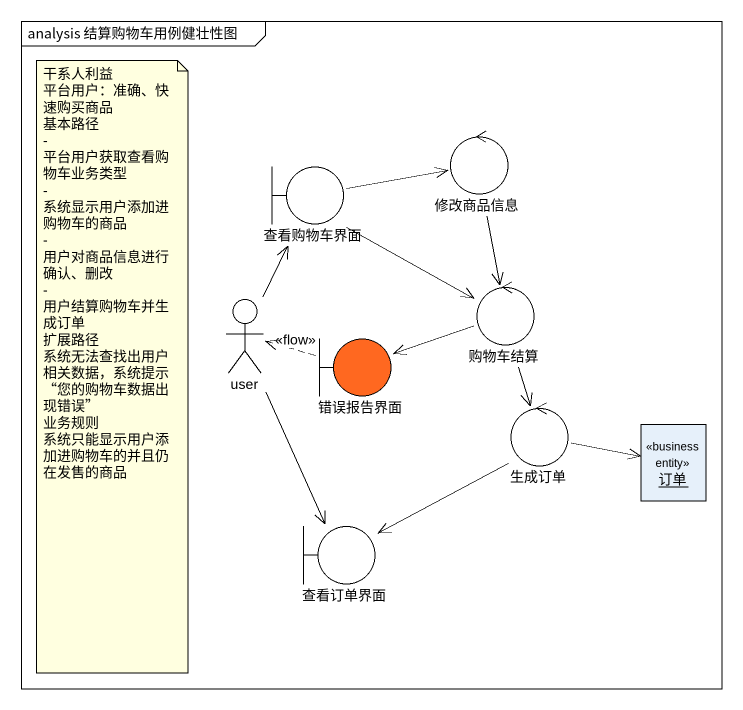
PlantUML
@startuml
mainframe analysis 结算购物车用例健壮性图
allowmixing
hide circle
hide empty members
boundary 查看购物车界面
control 修改商品信息
control 购物车结算
actor user
boundary 错误报告界面 #FF6820
control 生成订单
object 订单 <<business entity>>
boundary 查看订单界面
查看购物车界面 -right-> 修改商品信息
查看购物车界面 --> 购物车结算
修改商品信息 --> 购物车结算
购物车结算 -left-> 错误报告界面
购物车结算 --> 生成订单
user -up-> 查看购物车界面
user --> 查看订单界面
错误报告界面 .left.> user : <<flow>>
生成订单 -right-> 订单
生成订单 --> 查看订单界面
note as N1
  干系人利益
  平台用户：准确、快速购买商品
  基本路径
  - 平台用户获取查看购物车业务类型
  - 系统显示用户添加进购物车的商品
  - 用户对商品信息进行确认、删改
  - 用户结算购物车并生成订单
  扩展路径
  系统无法查找出用户相关数据，系统提示“您的购物车数据出现错误”
  业务规则
  系统只能显示用户添加进购物车的并且仍在发售的商品
end note
@enduml
